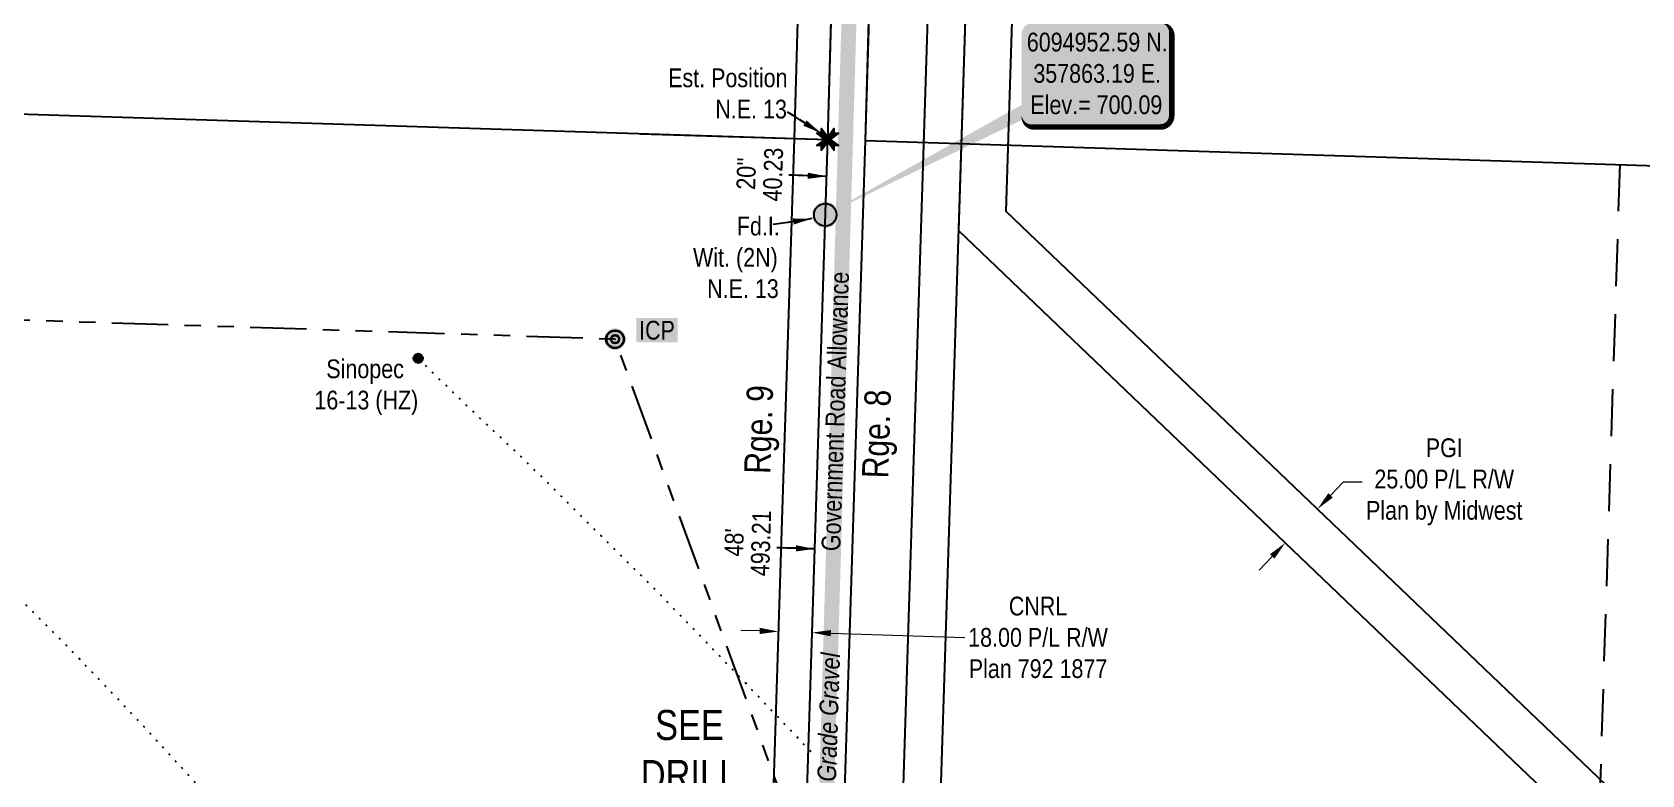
# Model space of a CAD drawing. Extents: x 353684 to 362846, y 6089656 to 6096169.
# Drawn here: x 357440 to 358299, y 6094654 to 6095050 of the extents above; entities that cross this region are included whole.
import ezdxf
from ezdxf.enums import TextEntityAlignment as Align

# ---------------------------------------------------------------- set-up
doc = ezdxf.new("R2010")
doc.units = 0
doc.header["$LTSCALE"] = 5
doc.header["$PDMODE"] = 34
doc.header["$PDSIZE"] = 0.03
for name, pattern in [('foc-DOT', [1, 0.2, -0.8]), ('foc-DRILLPATH', [14.75, 6, -1.75, 1.75, -1.75, 1.75, -1.75]), ('foc-LSD', [8, 5, -3])]:
    doc.linetypes.add(name, pattern=pattern)
doc.layers.get('Defpoints').update_dxf_attribs({"color": 9})
for name, color, linetype in [('ABADATA-DRILL', 8, 'foc-DOT'), ('ABADATA-DRILL-T', 8, 'Continuous'), ('AS-DRILL-T', 8, 'Continuous'), ('AS-ROADS', 254, 'Continuous'), ('C-RW', 13, 'Continuous'), ('D-TXT', 6, 'Continuous'), ('DETAIL-T', 7, 'Continuous'), ('DRILL-T', 8, 'Continuous'), ('F-RW', 190, 'Continuous'), ('L-BD', 7, 'Continuous'), ('L-DETAIL-T', 3, 'Continuous'), ('L-MON', 1, 'Continuous'), ('L-ROAD-T', 7, 'Continuous'), ('L-SEC', 7, 'Continuous'), ('L-SECTION-LSD', 7, 'foc-LSD'), ('P-PDRILLPATH', 12, 'foc-DRILLPATH')]:
    doc.layers.add(name, color=color, linetype=linetype)
for name, color, linetype, lineweight in [('C-RW-T', 13, 'Continuous', 9), ('F-RW-T', 190, 'Continuous', 9), ('T-TEXT', 48, 'Continuous', 18)]:
    doc.layers.add(name, color=color, linetype=linetype, lineweight=lineweight)
doc.styles.add('80', font='ARIALN.TTF', dxfattribs={"height": 10})
doc.styles.add('80CG', font='ARIALN.TTF', dxfattribs={"height": 10})
doc.styles.add('80L', font='ARIALN.TTF', dxfattribs={"height": 10})
doc.styles.add('80LS', font='ARIALNI.TTF', dxfattribs={"height": 10})
doc.dimstyles.new('Compass 5 000', dxfattribs={"dimscale": 5, "dimtxt": 9, "dimasz": 2, "dimexe": 0.2, "dimexo": 0.0625, "dimgap": 0.5, "dimtad": 0, "dimtih": 1, "dimtoh": 1, "dimzin": 0, "dimdsep": 46, "dimtxsty": '80CG', "dimcen": 0.1, "dimse1": 1, "dimse2": 1, "dimclrd": 256, "dimclrt": 256, "dimaunit": 1, "dimadec": 4, "dimazin": 0, "dimtfac": 0.06, "dimtofl": 0, "dimtmove": 0, "dimatfit": 1, "dimfxl": 0.2, "dimtolj": 1, "dimtzin": 0, "dimlwd": -1, "dimarcsym": 0})

# ---------------------------------------------------------------- blocks, each defined once
blk = doc.blocks.new('*D50')
at = {"layer": 'C-RW-T', "transparency": 16777216}
for p, q in [((357828.16, 6094730.81), (357818.17, 6094731.12)), ((357866.14, 6094729.59), (357937.54, 6094727.31))]:
    blk.add_line(p, q, dxfattribs=at)
for points in [[(357828.22, 6094732.47), (357828.11, 6094729.14), (357838.16, 6094730.49)], [(357866.19, 6094731.26), (357866.09, 6094727.93), (357856.15, 6094729.91)]]:
    blk.add_solid(points, dxfattribs=at)
at = {"layer": 'Defpoints', "color": 0, "transparency": 16777216}
for p in [(357842.19, 6094856.72), (357860.18, 6094856.15), (357856.15, 6094729.91)]:
    blk.add_point(p, dxfattribs=at)
at = {"layer": 'C-RW-T', "transparency": 16777216, "insert": (357976.63, 6094727.31), "char_height": 10, "attachment_point": 5, "style": '80CG'}
blk.add_mtext('\\A1;CNRL\\P18.00 P/L R/W\\PPlan 792 1877', dxfattribs=at)
blk = doc.blocks.new('*D53')
at = {"layer": 'Defpoints', "color": 0, "transparency": 16777216}
for p in [(358125.68, 6094795.79), (358136.58, 6094785.38), (358119.31, 6094767.31)]:
    blk.add_point(p, dxfattribs=at)
at = {"layer": 'F-RW-T', "transparency": 16777216}
for p, q in [((358132.59, 6094803.02), (358139.5, 6094810.25)), ((358139.5, 6094810.25), (358149.5, 6094810.25)), ((358101.51, 6094770.49), (358094.6, 6094763.26))]:
    blk.add_line(p, q, dxfattribs=at)
for points in [[(358131.39, 6094804.17), (358133.8, 6094801.86), (358125.68, 6094795.79)], [(358100.3, 6094771.64), (358102.71, 6094769.34), (358108.42, 6094777.72)]]:
    blk.add_solid(points, dxfattribs=at)
at = {"layer": 'F-RW-T', "transparency": 16777216, "insert": (358193.23, 6094810.25), "char_height": 10, "attachment_point": 5, "style": '80CG'}
blk.add_mtext('\\A1;PGI\\P25.00 P/L R/W\\PPlan by Midwest', dxfattribs=at)
blk = doc.blocks.new('plbh')
at = {"layer": 'L-MON'}
h = blk.add_hatch(color=255, dxfattribs=at)
h.dxf.hatch_style = 1
edge = h.paths.add_edge_path()
edge.add_arc((0, 0), 1.16, 0, 360)
h = blk.add_hatch(color=256, dxfattribs=at)
h.dxf.hatch_style = 1
h.paths.add_polyline_path([(-0.96, 0, 1), (0.96, 0, 1)])
h.paths.add_polyline_path([(0.91, 0, -1), (-0.91, 0, -1)], flags=16)
h.paths.add_polyline_path([(0.45, 0, -1), (-0.45, 0, -1)], flags=0)
h = blk.add_hatch(color=256, dxfattribs=at)
h.dxf.hatch_style = 1
h.paths.add_polyline_path([(-0.45, 0, 1), (0.45, 0, 1)])
h.paths.add_polyline_path([(0.4, 0, -1), (-0.4, 0, -1)], flags=16)
at = {"layer": 'L-MON', "color": 240}
for radius in [0.96, 0.91, 0.45, 0.4]:
    blk.add_circle((0, 0), radius, dxfattribs=at)
blk = doc.blocks.new('BH-Existing')
at = {"layer": 'AS-DRILL-T'}
h = blk.add_hatch(color=256, dxfattribs=at)
h.dxf.hatch_style = 1
edge = h.paths.add_edge_path()
edge.add_arc((0, 0), 0.5, 0, 360)
blk.add_circle((0, 0), 0.5, dxfattribs=at)
blk = doc.blocks.new('ICP_TEXT')
at = {"color": 14, "insert": (-10.78, -0.47), "char_height": 10, "attachment_point": 5, "style": '80L', "bg_fill": 1, "box_fill_scale": 1.15, "bg_fill_color": 255, "bg_fill_transparency": 0}
blk.add_mtext_dynamic_manual_height_columns('ICP', width=19.0702, gutter_width=47.5, heights=[0], dxfattribs=at)
blk = doc.blocks.new('TEMP')
h = blk.add_hatch(color=255)
h.dxf.hatch_style = 1
h.paths.add_polyline_path([(0, 0.25), (-0.67, 1.15), (-0.67, 0.67), (-1.15, 0.67), (-0.25, 0), (-1.15, -0.67), (-0.67, -0.67), (-0.67, -1.15), (0, -0.25), (0.67, -1.15), (0.67, -0.67), (1.15, -0.67), (0.25, 0), (1.15, 0.67), (0.67, 0.67), (0.67, 1.15)])
h.paths.add_polyline_path([(0.57, 0.85), (0.57, 0.57), (0.85, 0.57), (0.08, 0), (0.85, -0.57), (0.57, -0.57), (0.57, -0.85), (0, -0.08), (-0.57, -0.85), (-0.57, -0.57), (-0.85, -0.57), (-0.08, 0), (-0.85, 0.57), (-0.57, 0.57), (-0.57, 0.85), (0, 0.08)], flags=16)
h = blk.add_hatch(color=1)
h.dxf.hatch_style = 1
h.paths.add_polyline_path([(0, 0.08), (-0.57, 0.85), (-0.57, 0.57), (-0.85, 0.57), (-0.08, 0), (-0.85, -0.57), (-0.57, -0.57), (-0.57, -0.85), (0, -0.08), (0.57, -0.85), (0.57, -0.57), (0.85, -0.57), (0.08, 0), (0.85, 0.57), (0.57, 0.57), (0.57, 0.85)])
at = {"color": 1}
for p, q in [((-0.08, 0), (0.08, 0)), ((0, 0.08), (0, -0.08))]:
    blk.add_line(p, q, dxfattribs=at)
at = {"color": 255, "flags": 128}
blk.add_lwpolyline([(-0.25, 0), (-1.15, 0.67), (-0.67, 0.67), (-0.67, 1.15), (0, 0.25), (0.67, 1.15), (0.67, 0.67), (1.15, 0.67), (0.25, 0), (1.15, -0.67), (0.67, -0.67), (0.67, -1.15), (0, -0.25), (-0.67, -1.15), (-0.67, -0.67), (-1.15, -0.67)], close=True, dxfattribs=at)
at = {"color": 1, "flags": 128}
blk.add_lwpolyline([(-0.08, 0), (-0.85, 0.57), (-0.57, 0.57), (-0.57, 0.85), (0, 0.08), (0.57, 0.85), (0.57, 0.57), (0.85, 0.57), (0.08, 0), (0.85, -0.57), (0.57, -0.57), (0.57, -0.85), (0, -0.08), (-0.57, -0.85), (-0.57, -0.57), (-0.85, -0.57)], close=True, dxfattribs=at)
blk = doc.blocks.new('WITFA')
blk.add_hatch(color=255).paths.add_polyline_path([(1.4, 0, 1), (-1.4, 0, 1)])
blk = doc.blocks.new('WITFAA')
blk.add_blockref('WITFA', (0, 0))
blk = doc.blocks.new('WITFB')
at = {"color": 1, "const_width": 1.44}
blk.add_lwpolyline([(-0.36, 0, 1), (0.36, 0, 1)], format="xyb", close=True, dxfattribs=at)
at = {"color": 1}
blk.add_circle((0, 0), 1.2, dxfattribs=at)
blk = doc.blocks.new('WITFBB')
blk.add_blockref('WITFB', (0, 0))
blk = doc.blocks.new('WITFCC')
for name in ['WITFAA', 'WITFBB']:
    blk.add_blockref(name, (0, 0))
blk = doc.blocks.new('WITF')
blk.add_blockref('WITFCC', (0, 0))
blk = doc.blocks.new('*U86')
h = blk.add_hatch(color=254)
edge = h.paths.add_edge_path()
edge.add_line((-34, -28.5), (34, -28.5))
edge.add_arc((34, -22.5), 6, 270, 360)
edge.add_line((40, -22.5), (40, 21))
edge.add_arc((34, 21), 6, 0, 90)
edge.add_line((34, 27), (-34, 27))
edge.add_arc((-34, 21), 6, 90, 180)
edge.add_line((-40, 21), (-40, -22.5))
edge.add_arc((-34, -22.5), 6, 180, 270)
at = {"color": 1, "flags": 128}
blk.add_lwpolyline([(-34, -28.5, 3, 3, 0), (34, -28.5, 3, 3, 0.414214), (40, -22.5, 3, 3, 0), (40, 21, 3, 0, 0.414214), (34, 27, 0, 0, 0), (-34, 27, 0, 0, 0.414214), (-40, 21, 0, 0, 0), (-40, -22.5, 0, 3, 0.414214)], format="xyseb", close=True, dxfattribs=at)
blk.add_lwpolyline([(-144.8, -75.33, 0, 10, 0), (0, 0, 5, 5, 0)], format="xyseb", dxfattribs=at)
at = {"color": 1, "style": '80'}
blk.add_attdef('ENTER_TEXT_001', (-35.99, -5), '', height=10, dxfattribs=at)

msp = doc.modelspace()

# ---------------------------------------------------------------- linework, layer by layer
at = {"layer": 'ABADATA-DRILL', "flags": 128}
for points in [[(358852.154, 6093232.174), (358851.064, 6093235.54), (358844.06, 6093253.33), (358835.999, 6093270.902), (358826.981, 6093287.935), (358816.938, 6093304.529), (358806.153, 6093320.437), (358794.479, 6093335.762), (358781.795, 6093350.429), (358778.805, 6093353.665), (358768.492, 6093364.525), (358755.131, 6093378.393), (358741.849, 6093392.188), (358728.398, 6093406.029), (358714.958, 6093419.919), (358701.572, 6093433.907), (358688.101, 6093447.778), (358674.628, 6093461.56), (358661.215, 6093475.319), (358647.865, 6093489.196), (358634.597, 6093503.141), (358621.158, 6093517.061), (358607.481, 6093530.709), (358593.576, 6093544.124), (358579.601, 6093557.52), (358565.644, 6093570.867), (358551.656, 6093584.174), (358537.845, 6093597.726), (358524.346, 6093611.307), (358510.636, 6093624.886), (358496.835, 6093638.407), (358483.053, 6093651.918), (358469.509, 6093665.672), (358456.061, 6093679.602), (358442.508, 6093693.366), (358428.888, 6093706.952), (358415.126, 6093720.452), (358401.404, 6093733.931), (358387.799, 6093747.656), (358374.374, 6093761.396), (358360.831, 6093775.149), (358347.136, 6093788.877), (358333.55, 6093802.582), (358320.172, 6093816.52), (358306.877, 6093830.546), (358293.481, 6093844.545), (358280.064, 6093858.524), (358266.659, 6093872.553), (358253.282, 6093886.532), (358239.921, 6093900.39), (358226.584, 6093914.357), (358213.423, 6093928.488), (358200.374, 6093942.736), (358187.336, 6093956.974), (358174.157, 6093971.206), (358160.995, 6093985.318), (358147.924, 6093999.466), (358135.007, 6094013.77), (358122.042, 6094028.116), (358109.055, 6094042.402), (358096.069, 6094056.718), (358083.092, 6094070.994), (358070.054, 6094085.241), (358056.931, 6094099.342), (358043.618, 6094113.428), (358030.283, 6094127.465), (358017.089, 6094141.528), (358003.958, 6094155.678), (357990.864, 6094169.758), (357977.683, 6094183.91), (357964.577, 6094197.92), (357951.384, 6094211.992), (357938.08, 6094226.078), (357924.804, 6094240.073), (357911.53, 6094254.138), (357898.303, 6094268.092), (357884.956, 6094282.079), (357871.559, 6094296.058), (357858.181, 6094309.976), (357844.731, 6094323.857), (357831.129, 6094337.682), (357817.503, 6094351.378), (357804.011, 6094365.19), (357790.791, 6094379.053), (357777.518, 6094393.168), (357764.338, 6094407.35), (357751.239, 6094421.56), (357738.15, 6094435.799), (357724.951, 6094450.002), (357711.613, 6094463.939), (357698.153, 6094477.52), (357684.454, 6094491.118), (357670.797, 6094504.775), (357657.333, 6094518.186), (357643.576, 6094531.526), (357629.587, 6094544.803), (357615.543, 6094557.952), (357601.84, 6094571.1), (357588.509, 6094584.626), (357575.192, 6094598.583), (357562.011, 6094612.415), (357548.805, 6094626.428), (357535.814, 6094640.594), (357522.826, 6094654.85), (357496.684, 6094683.138), (357483.437, 6094697.122), (357463.413, 6094717.963), (357456.727, 6094724.877), (357443.141, 6094738.552), (357429.663, 6094751.853), (357416.157, 6094765.225), (357402.344, 6094778.707), (357388.478, 6094792.09), (357374.611, 6094805.423), (357360.94, 6094818.64), (357333.597, 6094845.655), (357302.83, 6094877.07)], [(357855.602, 6094666.309), (357850.651, 6094671.509), (357837.393, 6094685.454), (357824.076, 6094699.41), (357810.883, 6094713.193), (357797.689, 6094726.945), (357784.287, 6094740.764), (357770.784, 6094754.526), (357757.145, 6094768.132), (357743.434, 6094781.661), (357729.793, 6094795.207), (357716.145, 6094808.824), (357702.536, 6094822.109), (357688.71, 6094835.161), (357674.638, 6094848.351), (357658.947, 6094863.483), (357646.107, 6094876.093)]]:
    msp.add_lwpolyline(points, dxfattribs=at)
at = {"layer": 'AS-ROADS', "const_width": 7.998, "flags": 128}
msp.add_lwpolyline([(357844.351, 6094088.48), (357853.984, 6094329.536), (357858.982, 6094478.382), (357876.861, 6095092.297)], dxfattribs=at)
at = {"layer": 'C-RW', "flags": 128}
for points in [[(357849.469, 6095093.141), (357846.55, 6094993.211), (357840.056, 6094789.876)], [(357840.056, 6094789.876), (357829.827, 6094469.55), (357828.953, 6094442.19), (357458.159, 6094454.388), (357395.734, 6094466.718), (357392.826, 6094452.007), (357456.447, 6094439.44), (357828.474, 6094427.202), (357820.874, 6094189.238), (357795.453, 6093400.348), (357813.404, 6093399.786), (357838.86, 6094188.674), (357847.397, 6094455.98), (357864.537, 6094992.655), (357867.457, 6095092.587)]]:
    msp.add_lwpolyline(points, dxfattribs=at)
at = {"layer": 'F-RW', "flags": 128}
for points in [[(357918.82, 6095090.996), (357898.619, 6094458.003), (358222.329, 6094447.664), (358287.123, 6094378.595), (358738.313, 6093897.713)], [(357938.806, 6095090.377), (357919.242, 6094477.349), (358231.246, 6094467.384), (358301.706, 6094392.275), (358752.895, 6093911.394)], [(357938.806, 6095090.377), (357934.142, 6094944.257), (358270.096, 6094623.211), (358262.149, 6094379.413), (358252.237, 6094075.809)], [(357963.787, 6095089.602), (357959.479, 6094954.615), (358295.44, 6094633.562), (358287.129, 6094378.599), (358277.219, 6094075.032)]]:
    msp.add_lwpolyline(points, dxfattribs=at)
at = {"layer": 'L-SEC'}
for p, q in [((357864.459, 6094992.766), (357867.457, 6095092.588)), ((357864.47, 6094992.742), (357867.32, 6095092.591)), ((357884.564, 6094992.127), (357887.562, 6095091.965)), ((357884.573, 6094992.169), (357887.422, 6095091.968)), ((356258.037, 6095043.266), (357864.47, 6094992.742)), ((357764.61, 6094995.734), (357864.459, 6094992.766)), ((357839.123, 6094188.834), (357864.459, 6094992.766)), ((357859.228, 6094188.2), (357884.564, 6094992.127)), ((357884.564, 6094992.127), (358688.99, 6094966.54))]:
    msp.add_line(p, q, dxfattribs=at)
at = {"layer": 'L-SECTION-LSD'}
msp.add_line((358286.823, 6094979.565), (358261.226, 6094175.551), dxfattribs=at)
at = {"layer": 'P-PDRILLPATH', "flags": 128}
msp.add_lwpolyline([(357947.277, 6094348.088), (357751.077, 6094886.283), (353927.421, 6095008.846)], dxfattribs=at)

# ---------------------------------------------------------------- block references
at = {"xscale": 0.99974061, "yscale": 0.99974061, "zscale": 0.99974061}
msp.add_blockref('ICP_TEXT', (357784.231, 6094891.477), dxfattribs=at)
at = {"layer": 'ABADATA-DRILL-T', "xscale": 4.998703049999995, "yscale": 4.998703049999995, "zscale": 4.998703049999995}
msp.add_blockref('BH-Existing', (357646.107, 6094876.093), dxfattribs=at)
at = {"layer": 'DETAIL-T'}
ref = msp.add_blockref('*U86', (358007.92, 6095027.883), dxfattribs=dict(at, xscale=0.9994812872831711, yscale=0.9994812872831711, zscale=0.9994812872831711))
ref.add_attrib('ENTER_TEXT_001', '6094952.59 N.', (357970.644, 6095039.649), dxfattribs={"layer": '0', "color": 1, "height": 9.99481, "style": '80'})
ref.add_attrib('ENTER_TEXT_002', '357863.19 E.', (357974.118, 6095022.95), dxfattribs={"layer": '0', "color": 1, "height": 9.99481, "style": '80'})
ref.add_attrib('ENTER_TEXT_003', 'Elev.= 700.09', (357972.55, 6095006.251), dxfattribs={"layer": '0', "color": 1, "height": 9.99481, "style": '80'})
at = {"layer": 'L-MON'}
for name, p, xscale, yscale, zscale in [('TEMP', (357864.46, 6094992.791), 4.998703049999985, 4.998703049999985, 4.998703049999985), ('WITF', (357863.193, 6094952.591), 4.998703049999985, 4.998703049999985, 4.998703049999985), ('plbh', (357751.077, 6094886.283), 4.999999999999992, 4.999999999999992, 4.999999999999992)]:
    msp.add_blockref(name, p, dxfattribs=dict(at, xscale=xscale, yscale=yscale, zscale=zscale))

# ---------------------------------------------------------------- texts
at = {"layer": 'D-TXT', "color": 3, "char_height": 13.9963, "attachment_point": 1, "rotation": 88.170714, "style": '80L'}
for s, width, insert in [('Rge. 9', 73.75526, (357819.904, 6094814.803)), ('Rge. 8', 63.86109, (357882.703, 6094812.424))]:
    msp.add_mtext_dynamic_manual_height_columns(s, width=width, gutter_width=47.5, heights=[0], dxfattribs=dict(at, insert=insert))
at = {"layer": 'DRILL-T', "insert": (357590.114, 6094875.501), "char_height": 10, "attachment_point": 1, "style": '80L'}
msp.add_mtext_dynamic_manual_height_columns('\\pi7.0043;Sinopec\\P\\pi0.66392;16-13 (HZ)', width=54.7794, gutter_width=50, heights=[0], dxfattribs=at)
at = {"layer": 'L-BD', "style": '80L'}
for s, p in [("20''", (357821.023, 6094974.515)), ('40.23', (357835.262, 6094974.066)), ('493.21', (357828.783, 6094777.489)), ("48'", (357814.544, 6094777.937))]:
    msp.add_text(s, height=9.9974, rotation=88.1949, dxfattribs=at).set_placement(p, align=Align.MIDDLE)
at = {"layer": 'L-DETAIL-T', "insert": (357790.775, 6094640.689), "char_height": 15.99585, "width": 71.45388, "attachment_point": 5, "style": '80CG'}
msp.add_mtext("SEE\\PDRILL PLAN 'A'", dxfattribs=at)
at = {"layer": 'L-MON', "insert": (357769.216, 6094951.575), "char_height": 9.99741, "attachment_point": 1, "style": '80L'}
msp.add_mtext_dynamic_manual_height_columns('\\pi46.795;Fd.I.\\P\\pi23.459;Wit. (2N)\\P\\pi30.974;N.E. 13', width=67.7723, gutter_width=50, heights=[46.774], dxfattribs=at)
at = {"layer": 'L-ROAD-T', "style": '80L'}
msp.add_text('Government Road Allowance', height=9.99738, rotation=88.170662, dxfattribs=at).set_placement((357868.491, 6094847.803), align=Align.MIDDLE_CENTER)
at = {"layer": 'T-TEXT', "style": '80LS'}
msp.add_text('8m High Grade Gravel', height=9.99738, rotation=88.170662, dxfattribs=at).set_placement((357864.241, 6094662.004), align=Align.MIDDLE_CENTER)

# ---------------------------------------------------------------- dimensions: what is measured, and where the dimension line sits
at = {"layer": 'C-RW-T'}
dim = msp.add_linear_dim(base=(357856.145, 6094729.911), p1=(357842.191, 6094856.722), p2=(357860.177, 6094856.147), angle=358.170774, text='CNRL\\P18.00 P/L R/W\\PPlan 792 1877', dimstyle='Compass 5 000', dxfattribs=at)
dim.commit()
dim.dimension.update_dxf_attribs({"geometry": '*D50', "text_midpoint": (357976.63, 6094727.312), "dimtype": 161})
at = {"layer": 'F-RW-T'}
dim = msp.add_aligned_dim(p1=(358119.308, 6094767.308), p2=(358136.576, 6094785.377), distance=15.066, text='PGI\\P25.00 P/L R/W\\PPlan by Midwest', dimstyle='Compass 5 000', dxfattribs=at)
dim.commit()
dim.dimension.update_dxf_attribs({"geometry": '*D53', "text_midpoint": (358193.232, 6094810.245)})

# ---------------------------------------------------------------- leaders
at = {"layer": 'L-BD', "path_type": 1}
for points in [[(357863.839, 6094973.086), (357843.671, 6094973.742)], [(357857.57, 6094774.501), (357837.402, 6094775.157)]]:
    msp.add_leader(points, dimstyle='Compass 5 000', override={"dimgap": 0.5, "dimtad": 0}, dxfattribs=at)
at = {"layer": 'L-MON', "path_type": 1}
msp.add_leader([(357856.008, 6094950.537), (357835.474, 6094947.352)], dimstyle='Compass 5 000', override={"dimgap": 0.5, "dimtad": 0}, dxfattribs=at)

# ---------------------------------------------------------------- next in the draw order: texts
at = {"layer": 'L-MON', "insert": (357778.381, 6095030.594), "char_height": 9.99741, "attachment_point": 1, "style": '80L', "bg_fill": 3, "box_fill_scale": 1.15, "bg_fill_color": 256, "bg_fill_true_color": 256, "bg_fill_transparency": 0}
msp.add_mtext_dynamic_manual_height_columns('\\pi1.007;Est. Position\\P\\pi26.164;N.E. 13', width=62.96225, gutter_width=50, heights=[0], dxfattribs=at)

# ---------------------------------------------------------------- next in the draw order: leaders
at = {"layer": 'L-MON', "path_type": 1}
msp.add_leader([(357860.833, 6094996.151), (357843.009, 6095007.364)], dimstyle='Compass 5 000', override={"dimgap": 0.5, "dimtad": 0}, dxfattribs=at)

doc.saveas('drawing.dxf')
